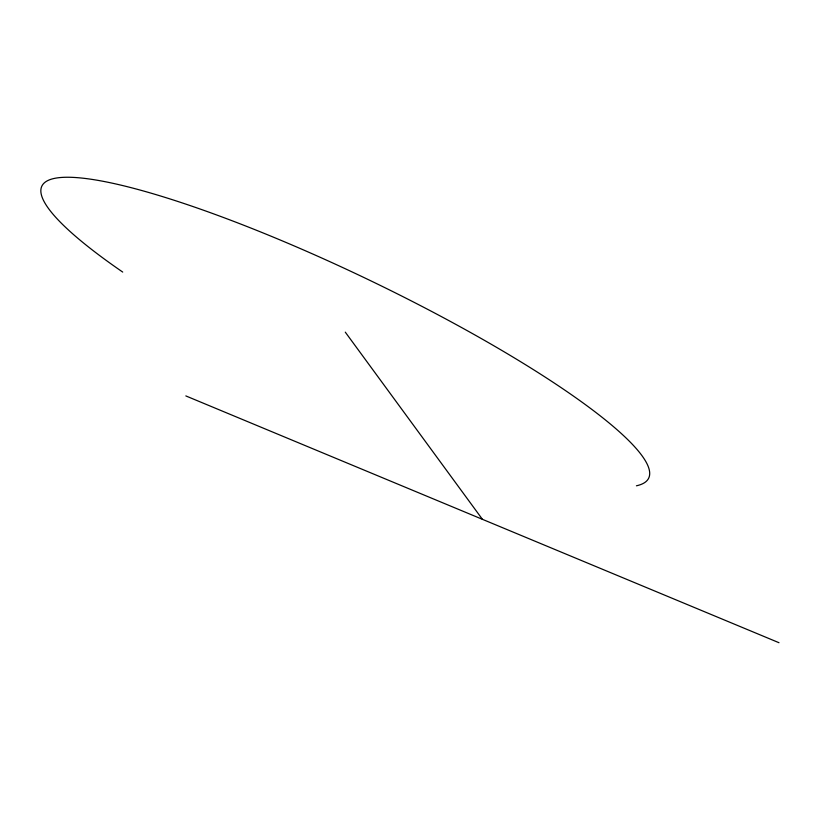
<?xml version="1.0" encoding="UTF-8"?>
<svg xmlns="http://www.w3.org/2000/svg" width="820" height="820" viewBox="0 0 820 820"><rect width="100%" height="100%" fill="white"/><g stroke="black" fill="none" stroke-linecap="round" stroke-linejoin="round"><path stroke-width="1.23" d="M185.832 395.916L779 642.716M345.281 332.141L482.416 519.316M122.713 272.066A336.702 57.308 25.7 0 1 276.719 238.548A336.702 57.308 25.7 0 1 636.422 485.799"/></g></svg>
